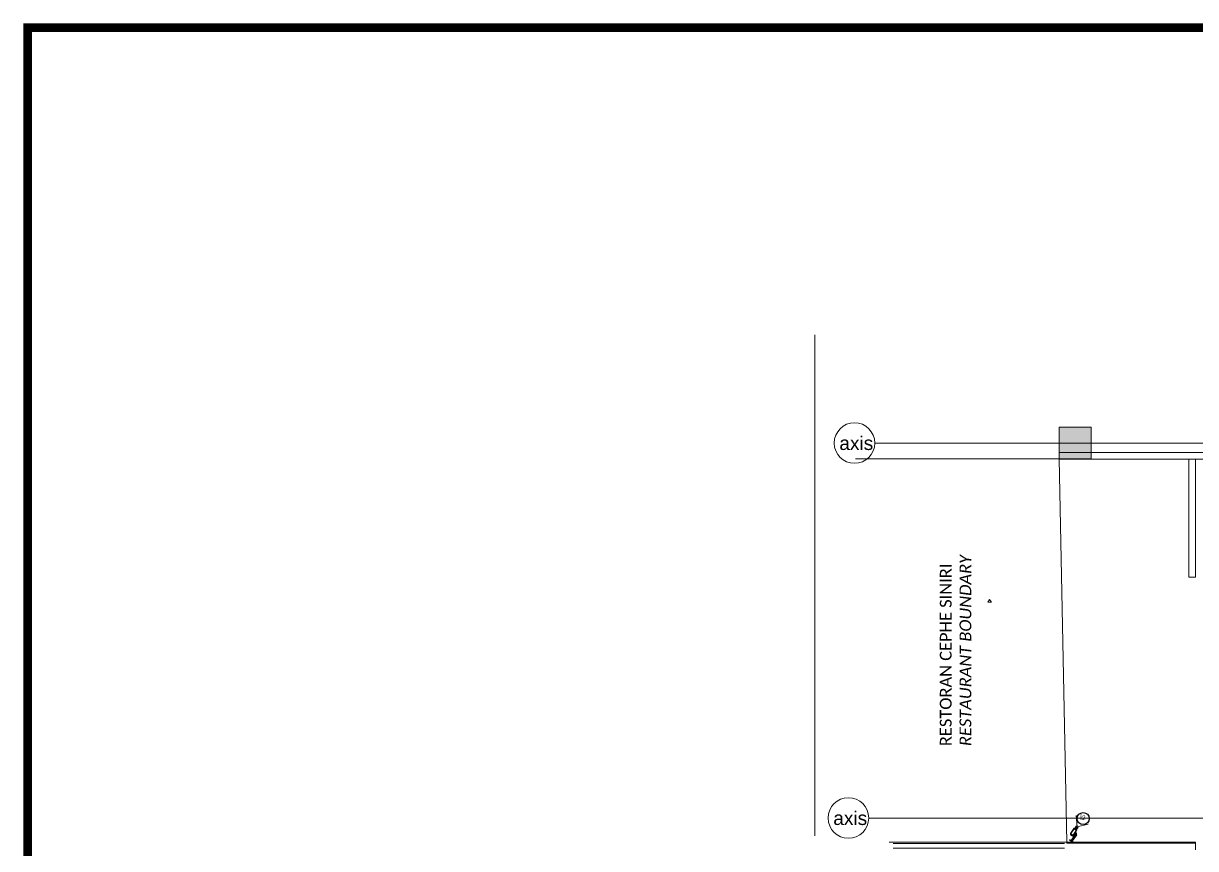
# Model space of a CAD drawing. Header units: millimetres. Extents: x -24 to 530668, y -246875 to -2983.
# Drawn here: x 257069 to 259647, y -114800 to -112985 of the extents above; entities that cross this region are included whole.
import ezdxf
from ezdxf.enums import TextEntityAlignment as Align

# ---------------------------------------------------------------- set-up
doc = ezdxf.new("R2010")
doc.units = ezdxf.units.MM
doc.linetypes.add('Dot & Dashed', pattern=[0.335139, 0.176389, -0.088194, 0, -0.070556])
doc.layers.get('0').update_dxf_attribs({"lineweight": 20})
for name, color, linetype in [('cctv', 3, 'Continuous'), ('SMATV', 4, 'Continuous'), ('t_mekanik', 10, 'Continuous'), ('wall_gyps', 45, 'Continuous')]:
    doc.layers.add(name, color=color, linetype=linetype)
for name, color, linetype, lineweight in [('T_elektrik', 10, 'Continuous', 9), ('t_tarama', 253, 'Continuous', 5), ('ölçü', 251, 'Continuous', 5)]:
    doc.layers.add(name, color=color, linetype=linetype, lineweight=lineweight)
doc.styles.get("Standard").update_dxf_attribs({"font": 'times.ttf', "height": 12})
doc.styles.add('txt_tur_1', font='arial.ttf', dxfattribs={"height": 1.5})

# ---------------------------------------------------------------- blocks, each defined once
blk = doc.blocks.new('kam')
h = blk.add_hatch(color=1)
edge = h.paths.add_edge_path(flags=16)
edge.add_line((-3143.13, 8517.33), (-3143.83, 8517.33))
edge.add_ellipse((-3143.83, 8517.27), major_axis=(0.0426, 0.0426), ratio=1, start_angle=45, end_angle=135)
edge.add_line((-3143.89, 8517.27), (-3143.89, 8517.03))
edge.add_ellipse((-3143.83, 8517.03), major_axis=(0.0426, 0.0426), ratio=1, start_angle=135, end_angle=225)
edge.add_line((-3143.83, 8516.97), (-3143.13, 8516.97))
edge.add_ellipse((-3143.13, 8517.03), major_axis=(0.0426, 0.0426), ratio=1, start_angle=225, end_angle=315)
edge.add_line((-3143.07, 8517.03), (-3143.07, 8517.27))
edge.add_ellipse((-3143.13, 8517.27), major_axis=(0.0426, 0.0426), ratio=1, start_angle=315, end_angle=405)
edge = h.paths.add_edge_path()
edge.add_line((-3143.13, 8517.34), (-3143.83, 8517.34))
edge.add_ellipse((-3143.83, 8517.27), major_axis=(0.0495, 0.0495), ratio=1, start_angle=45, end_angle=135)
edge.add_line((-3143.9, 8517.27), (-3143.9, 8517.03))
edge.add_ellipse((-3143.83, 8517.03), major_axis=(0.0495, 0.0495), ratio=1, start_angle=135, end_angle=225)
edge.add_line((-3143.83, 8516.96), (-3143.13, 8516.96))
edge.add_ellipse((-3143.13, 8517.03), major_axis=(0.0495, 0.0495), ratio=1, start_angle=225, end_angle=315)
edge.add_line((-3143.06, 8517.03), (-3143.06, 8517.27))
edge.add_ellipse((-3143.13, 8517.27), major_axis=(0.0495, 0.0495), ratio=1, start_angle=315, end_angle=405)
for points in [[(-3143, 8517.25), (-3143.04, 8517.25), (-3143.04, 8517.05), (-3143, 8517.05)], [(-3142.75, 8517.28), (-3142.87, 8517.28), (-3142.87, 8517.02), (-3142.75, 8517.02)]]:
    blk.add_hatch(color=1).paths.add_polyline_path(points)
at = {"color": 1}
for p, q in [((-3143.9, 8517.25), (-3143.96, 8517.25)), ((-3143.96, 8517.25), (-3143.96, 8517.19)), ((-3143.96, 8517.19), (-3143.9, 8517.19)), ((-3143.9, 8517.16), (-3143.93, 8517.16)), ((-3143.93, 8517.16), (-3143.93, 8517.07)), ((-3143.93, 8517.07), (-3143.9, 8517.07)), ((-3143.9, 8517.27), (-3143.9, 8517.03)), ((-3143.89, 8517.27), (-3143.89, 8517.03)), ((-3143.83, 8517.34), (-3143.83, 8516.96)), ((-3143.13, 8517.34), (-3143.83, 8517.34)), ((-3143.13, 8517.33), (-3143.83, 8517.33)), ((-3143.83, 8516.97), (-3143.13, 8516.97)), ((-3143.83, 8516.96), (-3143.13, 8516.96)), ((-3143.13, 8516.96), (-3143.13, 8517.34)), ((-3143.07, 8517.03), (-3143.07, 8517.27)), ((-3143.06, 8517.03), (-3143.06, 8517.27)), ((-3143, 8517.25), (-3143.04, 8517.25)), ((-3143.04, 8517.25), (-3143.04, 8517.05)), ((-3143.04, 8517.05), (-3143, 8517.05)), ((-3143, 8517.05), (-3143, 8517.25)), ((-3142.89, 8517.26), (-3142.98, 8517.26)), ((-3142.98, 8517.26), (-3142.98, 8517.04)), ((-3142.89, 8517.24), (-3142.98, 8517.24)), ((-3142.89, 8517.21), (-3142.98, 8517.21)), ((-3142.89, 8517.18), (-3142.98, 8517.18)), ((-3142.89, 8517.15), (-3142.98, 8517.15)), ((-3142.89, 8517.12), (-3142.98, 8517.12)), ((-3142.89, 8517.1), (-3142.98, 8517.1)), ((-3142.89, 8517.07), (-3142.98, 8517.07)), ((-3142.98, 8517.04), (-3142.89, 8517.04)), ((-3142.89, 8517.04), (-3142.89, 8517.26)), ((-3142.75, 8517.28), (-3142.87, 8517.28)), ((-3142.87, 8517.28), (-3142.87, 8517.02)), ((-3142.87, 8517.02), (-3142.75, 8517.02)), ((-3142.75, 8517.02), (-3142.75, 8517.28))]:
    blk.add_line(p, q, dxfattribs=at)
for centre, major_axis, start_param, end_param in [((-3143.83, 8517.27), (0.0495, 0.0495), 0.785398, 2.356194), ((-3143.83, 8517.03), (0.0495, 0.0495), 2.356194, 3.926991), ((-3143.83, 8517.27), (0.0426, 0.0426), 0.785398, 2.356194), ((-3143.83, 8517.03), (0.0426, 0.0426), 2.356194, 3.926991), ((-3143.13, 8517.27), (0.0495, 0.0495), 5.497787, 7.068583), ((-3143.13, 8517.27), (0.0426, 0.0426), 5.497787, 7.068583), ((-3143.13, 8517.03), (0.0495, 0.0495), 3.926991, 5.497787), ((-3143.13, 8517.03), (0.0426, 0.0426), 3.926991, 5.497787)]:
    blk.add_ellipse(centre, major_axis=major_axis, ratio=1, start_param=start_param, end_param=end_param, dxfattribs=at)
blk = doc.blocks.new('kamera')
at = {"layer": 'cctv', "color": 1}
for p, q in [((-18.9, 10.6), (-19.9, 9.2)), ((-17, 9.2), (-18, 7.8))]:
    blk.add_line(p, q, dxfattribs=at)
for points in [[(-14.1, 11.6), (-13.8, 11.4), (-15.4, 9.2), (-15.6, 9.3)], [(-14, 11.2), (-14, 11.2), (-15.2, 9.3), (-15.2, 9.3)], [(-14, 11.2), (-0.8, 1.9), (-2.1, 0.1), (-15.2, 9.3)], [(2.1, 4.7), (2.9, 4.1), (-2.9, -4.1), (-3.7, -3.6)]]:
    blk.add_lwpolyline(points, close=True, dxfattribs=at)
for centre, radius, start, end in [((-16, 7.7), 4.08, 63.7243, 135.4103), ((-15.9, 7.5), 2.02, 79.4581, 124.8672)]:
    blk.add_arc(centre, radius, start, end, dxfattribs=at)
at = {"layer": 'SMATV', "color": 6, "linetype": 'Dot & Dashed', "extrusion": (0, 0, -1), "xscale": -18.97046912377849, "yscale": 18.97046910458119, "zscale": -18.97046912377849, "rotation": 215.1445265679582}
blk.add_blockref('kam', (-44226, 166452.3), dxfattribs=at)
blk = doc.blocks.new('SKDF')
at = {"layer": 't_tarama'}
h = blk.add_hatch(dxfattribs=at)
h.set_pattern_fill('ANSI33', color=256, angle=90, style=0)
h.set_pattern_definition([(135, (232299.4867, -125028.596), (-4.490128, -4.490128), []), (135, (232299.4867, -125024.106), (-4.490128, -4.490128), [3.175, -1.5875])])
edge = h.paths.add_edge_path()
edge.add_arc((260619.2, -110698.6), 30, 0, 360)
edge = h.paths.add_edge_path()
edge.add_arc((259794.5, -110698.6), 30, 0, 360)
h.paths.add_polyline_path([(259347, -109843.6), (259417, -109843.6), (259417, -109913.6), (259347, -109913.6)])
for p, q in [((258810, -109640.5), (258810, -110742.6)), ((258941.5, -109878.6, -17966.2), (262209.3, -109878.6, -17966.2)), ((259347, -109899.5), (261427, -109899.5)), ((261427, -109899.5), (259417, -109899.5)), ((259417, -109899.5), (259417, -109913.6)), ((259417, -109913.6), (259347, -109913.6)), ((259347, -109913.6), (259363.5, -110756.6)), ((259347, -109914.5), (259363.5, -110757.1, 2.3)), ((259347, -109914.5), (261417, -109914.5)), ((259194.1, -110223.2), (259189.9, -110228.8)), ((259198.3, -110228.8), (259189.9, -110228.8)), ((259194.1, -110223.2), (259198.3, -110228.8)), ((258928.1, -110703.6, -17966.2), (262195.9, -110703.6, -17966.2)), ((259363.5, -110756.6), (259646.9, -110756.6)), ((259646.9, -110756.6), (259646.9, -110773.6, 0)), ((259363.5, -110758.6, 0), (259646.9, -110758.6, 0))]:
    blk.add_line(p, q, dxfattribs=at)
for points in [[(259347, -109843.6), (259417, -109843.6), (259417, -109913.6), (259347, -109913.6)], [(259646.9, -110758.6), (259646.9, -110756.6), (259363.5, -110756.6), (259363.5, -110758.6)]]:
    blk.add_lwpolyline(points, close=True, dxfattribs=at)
for points in [[(259347, -109913.6), (259302, -109913.6), (258899.1, -109913.6)], [(259632, -109914.5), (259632, -110173.6), (259647, -110173.6), (259647, -109914.5), (259632, -109914.5)], [(259363.5, -110756.6), (258973.3, -110756.6)]]:
    blk.add_lwpolyline(points, dxfattribs=at)
at = {"layer": 't_tarama', "elevation": 0}
for points in [[(259358.5, -110759.7), (258981.9, -110759.7)], [(259358.5, -110769.7), (258981.9, -110769.7)]]:
    blk.add_lwpolyline(points, dxfattribs=at)
at = {"layer": 't_tarama'}
for centre in [(258896.9, -109878.6, -17966.2), (258883.5, -110703.6, -17966.2)]:
    blk.add_circle(centre, 44.6, dxfattribs=at)
at = {"layer": 't_tarama', "insert": (259084.5, -110545.5, 3), "char_height": 26, "width": 491.39, "attachment_point": 1, "rotation": 90}
blk.add_mtext('{\\fCalibri|b0|i0|c162|p34;RESTORAN CEPHE SINIRI\\P\\fCalibri|b0|i1|c162|p34;RESTAURANT BOUNDARY}', dxfattribs=at)
at = {"layer": 't_tarama', "style": 'txt_tur_1'}
for tag, p in [('19S', (258900.9, -109894, -17966.2)), ('20T', (258887.5, -110719, -17966.2)), ('21U', (258887.5, -111705, -17966.2)), ('22V', (258887.5, -112544, -17966.2))]:
    blk.add_attdef(tag, text='', height=30, dxfattribs=at).set_placement(p, align=Align.CENTER)
blk = doc.blocks.new('CAM')
at = {"layer": 'T_elektrik'}
for q in [(259314.8, -114680.1, -98566.1), (259341.1, -114699, -98566.1)]:
    blk.add_line((259316.8, -114704.7, -98566.1), q, dxfattribs=at)
at = {"layer": 'wall_gyps', "color": 2}
blk.add_circle((259330, -114686.6, -98566.1), 13.3, dxfattribs=at)
at = {"rotation": 270.6261801891121}
blk.add_blockref('kamera', (259304, -114736.7, -98566.1), dxfattribs=at)
at = {"layer": 'ölçü'}
ref = blk.add_blockref('SKDF', (-69.7, -3981.7), dxfattribs=at)
ref.add_attrib('19S', 'axis', dxfattribs={"layer": 't_mekanik', "height": 30, "style": 'txt_tur_1'}).set_placement((258831.1, -113875.7, -17966.2), align=Align.CENTER)
ref.add_attrib('20T', 'axis', dxfattribs={"layer": 't_mekanik', "height": 30, "style": 'txt_tur_1'}).set_placement((258817.8, -114700.7, -17966.2), align=Align.CENTER)
at = {"layer": 'wall_gyps', "color": 1, "insert": (259335.3, -114679.3), "char_height": 10, "attachment_point": 3, "rotation": 0.5525}
blk.add_mtext_dynamic_manual_height_columns('{\\fCalibri|b0|i0|c0|p34;İ\\fCalibri|b0|i0|c162|p34;2}', width=9.506, gutter_width=12.5, heights=[0], dxfattribs=at)

msp = doc.modelspace()

# ---------------------------------------------------------------- linework, layer by layer
at = {"color": 252, "const_width": 18.492, "elevation": 0}
msp.add_lwpolyline([(257078.621, -116817.809), (257078.621, -112994.369), (263223.804, -112994.369), (263223.804, -116817.809)], close=True, dxfattribs=at)

# ---------------------------------------------------------------- block references
at = {"layer": 'ölçü'}
msp.add_blockref('CAM', (69.717, -47.908), dxfattribs=at)

doc.saveas('drawing.dxf')
